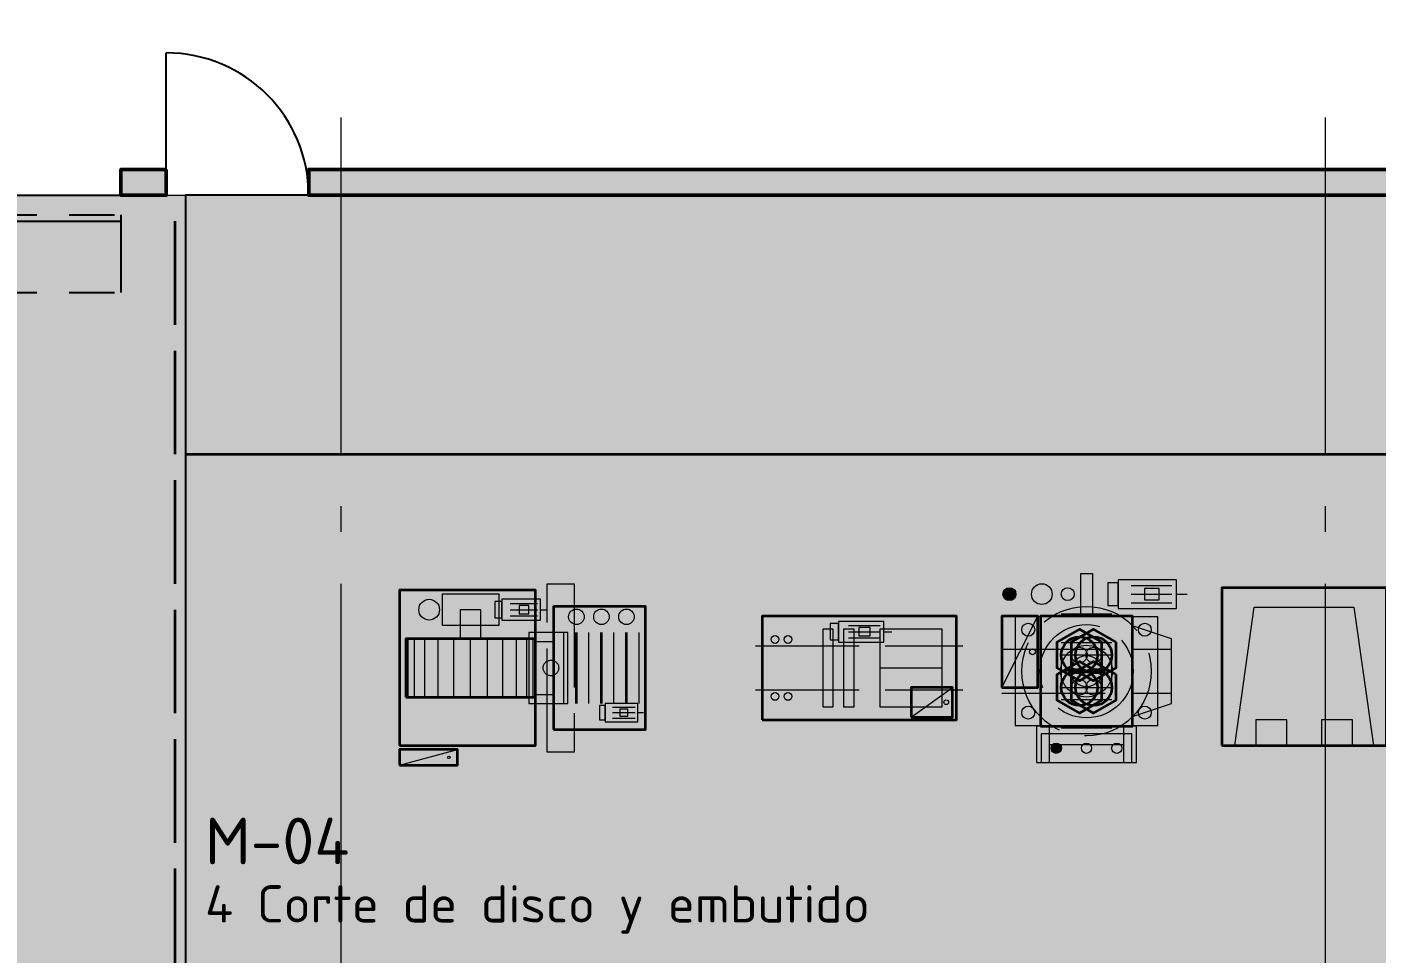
# Model space of a CAD drawing. Header units: millimetres. Extents: x 0 to 1189, y 0 to 841.
# Drawn here: x 235.9 to 287.9, y 590.2 to 626 of the extents above; entities that cross this region are included whole.
import ezdxf
from ezdxf.enums import TextEntityAlignment as Align

# ---------------------------------------------------------------- set-up
doc = ezdxf.new("R2010")
doc.units = ezdxf.units.MM
doc.linetypes.add('IRAM-E-TRAZOS', pattern=[5, 4, -1])
doc.linetypes.add('IRAM-F-TRAZO-PUNTO', pattern=[20, 15, -2, 1, -2])
for name, color, linetype, lineweight in [('A-ABERTURA', 7, 'CONTINUOUS', 25), ('A-COLUMNA', 7, 'CONTINUOUS', 50), ('A-EJE', 1, 'IRAM-F-TRAZO-PUNTO', 18), ('A-EQUIPO-FINO', 8, 'CONTINUOUS', 13), ('A-EQUIPO-OCULTO', 8, 'IRAM-E-TRAZOS', 13), ('A-EQUIPO-RELLENO', 9, 'CONTINUOUS', 13), ('A-MURO', 7, 'CONTINUOUS', 50), ('A-RELLENO', 9, 'CONTINUOUS', 13), ('A-SECTOR', 1, 'CONTINUOUS', 25), ('A-SECTOR-TXT', 1, 'CONTINUOUS', 25), ('A-SEGURIDAD', 1, 'IRAM-E-TRAZOS', 18)]:
    doc.layers.add(name, color=color, linetype=linetype, lineweight=lineweight)
for name, color, linetype, lineweight, true_color in [('A-DEFENSA', 2, 'CONTINUOUS', 35, 0xe6b400), ('A-EQUIPO', 30, 'CONTINUOUS', 35, 0xe67800), ('A-PASILLO', 2, 'IRAM-E-TRAZOS', 35, 0xd7a500), ('A-SENDA', 2, 'CONTINUOUS', 25, 0xd7a500)]:
    doc.layers.add(name, color=color, linetype=linetype, lineweight=lineweight, true_color=true_color)
doc.styles.add('ISO3098', font='isocpeur.ttf')

msp = doc.modelspace()

# ---------------------------------------------------------------- hatches: boundary and pattern name
at = {"layer": 'A-ABERTURA', "true_color": 0x3c3c3c}
h = msp.add_hatch(color=7, dxfattribs=at)
h.dxf.hatch_style = 1
h.paths.add_polyline_path([(239.5, 618.5), (240.75, 618.5), (240.75, 620.5), (239.5, 620.5)])
at = {"layer": 'A-COLUMNA', "true_color": 0x000000}
h = msp.add_hatch(color=7, dxfattribs=at)
h.dxf.hatch_style = 1
h.paths.add_polyline_path([(247, 618.5), (249, 618.5), (249, 620.5), (247, 620.5)])
h = msp.add_hatch(color=7, dxfattribs=at)
h.dxf.hatch_style = 1
h.paths.add_polyline_path([(285, 618.5), (287, 618.5), (287, 620.5), (285, 620.5)])
at = {"layer": 'A-EQUIPO-RELLENO', "true_color": 0xcdd0d4}
h = msp.add_hatch(color=7, dxfattribs=at)
h.dxf.hatch_style = 1
h.paths.add_polyline_path([(277, 603.25), (276.55, 603.25), (276.55, 604.9), (277, 604.9)])
h = msp.add_hatch(color=7, dxfattribs=at)
h.dxf.hatch_style = 1
h.paths.add_polyline_path([(278, 603.55), (280.25, 603.55), (280.25, 604.65), (278, 604.65)])
at = {"layer": 'A-EQUIPO-RELLENO', "true_color": 0xeeeeee}
h = msp.add_hatch(color=7, dxfattribs=at)
h.dxf.hatch_style = 1
h.paths.add_polyline_path([(250.25, 598.25), (255.5, 598.25), (255.5, 604.25), (250.25, 604.25)])
at = {"layer": 'A-EQUIPO-RELLENO', "true_color": 0xcdd0d4}
h = msp.add_hatch(color=7, dxfattribs=at)
h.dxf.hatch_style = 1
h.paths.add_polyline_path([(251.9, 602.9), (254.1, 602.9), (254.1, 604.1), (251.9, 604.1)])
at = {"layer": 'A-EQUIPO-RELLENO', "true_color": 0xffffff}
h = msp.add_hatch(color=7, dxfattribs=at)
h.dxf.hatch_style = 1
h.paths.add_polyline_path([(274.05, 604.1), (274.041, 604.165), (274.017, 604.225), (273.977, 604.277), (273.925, 604.317), (273.865, 604.341), (273.8, 604.35), (273.735, 604.341), (273.675, 604.317), (273.623, 604.277), (273.583, 604.225), (273.559, 604.165), (273.55, 604.1), (273.559, 604.035), (273.583, 603.975), (273.623, 603.923), (273.675, 603.883), (273.735, 603.859), (273.8, 603.85), (273.865, 603.859), (273.925, 603.883), (273.977, 603.923), (274.017, 603.975), (274.041, 604.035)])
at = {"layer": 'A-EQUIPO-RELLENO', "true_color": 0xe6e6e6}
h = msp.add_hatch(color=7, dxfattribs=at)
h.dxf.hatch_style = 1
h.paths.add_polyline_path([(282, 598.25), (288.35, 598.25), (288.35, 604.35), (282, 604.35)])
at = {"layer": 'A-EQUIPO-RELLENO', "true_color": 0xcdd0d4}
h = msp.add_hatch(color=7, dxfattribs=at)
h.dxf.hatch_style = 1
h.paths.add_polyline_path([(254.2, 603.1), (255.7, 603.1), (255.7, 603.9), (254.2, 603.9)])
at = {"layer": 'A-EQUIPO-RELLENO', "true_color": 0xe2e7ee}
h = msp.add_hatch(color=7, dxfattribs=at)
h.dxf.hatch_style = 1
h.paths.add_polyline_path([(256.2, 598.875), (259.75, 598.875), (259.75, 603.625), (256.2, 603.625)])
at = {"layer": 'A-EQUIPO-RELLENO', "true_color": 0xcdd0d4}
h = msp.add_hatch(color=7, dxfattribs=at)
h.dxf.hatch_style = 1
h.paths.add_polyline_path([(252.6, 602.375), (253.4, 602.375), (253.4, 603.5), (252.6, 603.5)])
at = {"layer": 'A-EQUIPO-RELLENO', "true_color": 0xe2e7ee}
h = msp.add_hatch(color=7, dxfattribs=at)
h.dxf.hatch_style = 1
h.paths.add_polyline_path([(264.25, 599.25), (271.75, 599.25), (271.75, 603.25), (264.25, 603.25)])
at = {"layer": 'A-EQUIPO-RELLENO', "true_color": 0xcdd0d4}
h = msp.add_hatch(color=7, dxfattribs=at)
h.dxf.hatch_style = 1
h.paths.add_polyline_path([(267.2, 602.25), (268.95, 602.25), (268.95, 603.05), (267.2, 603.05)])
h = msp.add_hatch(color=7, dxfattribs=at)
h.dxf.hatch_style = 1
h.paths.add_polyline_path([(273.5, 600.5), (274.9, 600.5), (274.9, 603.25), (273.5, 603.25)])
at = {"layer": 'A-EQUIPO-RELLENO', "true_color": 0xeeeeee}
h = msp.add_hatch(color=7, dxfattribs=at)
h.dxf.hatch_style = 1
h.paths.add_polyline_path([(274.025, 599.025), (279.525, 599.025), (279.525, 603.225), (274.025, 603.225)])
at = {"layer": 'A-EQUIPO-RELLENO', "true_color": 0xe2e7ee}
h = msp.add_hatch(color=7, dxfattribs=at)
h.dxf.hatch_style = 1
h.paths.add_polyline_path([(275, 599), (278.55, 599), (278.55, 603.25), (275, 603.25)])
at = {"layer": 'A-EQUIPO-RELLENO', "true_color": 0xcdd0d4}
h = msp.add_hatch(color=7, dxfattribs=at)
h.dxf.hatch_style = 1
h.paths.add_polyline_path([(266.6, 599.75), (267, 599.75), (267, 602.75), (266.6, 602.75)])
h = msp.add_hatch(color=7, dxfattribs=at)
h.dxf.hatch_style = 1
h.paths.add_polyline_path([(267.4, 599.75), (267.8, 599.75), (267.8, 602.75), (267.4, 602.75)])
h = msp.add_hatch(color=7, dxfattribs=at)
h.dxf.hatch_style = 1
h.paths.add_polyline_path([(277.366, 602.25), (276.5, 602.75), (275.634, 602.25), (275.634, 601.25), (276.5, 600.75), (277.366, 601.25)])
h = msp.add_hatch(color=7, dxfattribs=at)
h.dxf.hatch_style = 1
h.paths.add_polyline_path([(277.916, 602.25), (277.05, 602.75), (276.184, 602.25), (276.184, 601.25), (277.05, 600.75), (277.916, 601.25)])
at = {"layer": 'A-EQUIPO-RELLENO', "true_color": 0xe2e7ee}
h = msp.add_hatch(color=7, dxfattribs=at)
h.dxf.hatch_style = 1
h.paths.add_polyline_path([(250.5, 600.125), (255.5, 600.125), (255.5, 602.375), (250.5, 602.375)])
at = {"layer": 'A-EQUIPO-RELLENO', "true_color": 0xcdd0d4}
h = msp.add_hatch(color=7, dxfattribs=at)
h.dxf.hatch_style = 1
h.paths.add_polyline_path([(277.366, 601), (276.5, 601.5), (275.634, 601), (275.634, 600), (276.5, 599.5), (277.366, 600)])
h = msp.add_hatch(color=7, dxfattribs=at)
h.dxf.hatch_style = 1
h.paths.add_polyline_path([(277.916, 601), (277.05, 601.5), (276.184, 601), (276.184, 600), (277.05, 599.5), (277.916, 600)])
h = msp.add_hatch(color=7, dxfattribs=at)
h.dxf.hatch_style = 1
h.paths.add_polyline_path([(270, 599.35), (271.6, 599.35), (271.6, 600.5), (270, 600.5)])
h = msp.add_hatch(color=7, dxfattribs=at)
h.dxf.hatch_style = 1
h.paths.add_polyline_path([(258.2, 599.175), (259.45, 599.175), (259.45, 599.875), (258.2, 599.875)])
at = {"layer": 'A-EQUIPO-RELLENO', "true_color": 0xf0c83c}
h = msp.add_hatch(color=7, dxfattribs=at)
h.dxf.hatch_style = 1
h.paths.add_polyline_path([(274.85, 597.6), (275.35, 597.6), (275.35, 599), (274.85, 599)])
h = msp.add_hatch(color=7, dxfattribs=at)
h.dxf.hatch_style = 1
h.paths.add_polyline_path([(278.2, 597.6), (278.7, 597.6), (278.7, 599), (278.2, 599)])
at = {"layer": 'A-EQUIPO-RELLENO', "true_color": 0xcdd0d4}
h = msp.add_hatch(color=7, dxfattribs=at)
h.dxf.hatch_style = 1
h.paths.add_polyline_path([(275.025, 597.6), (278.525, 597.6), (278.525, 598.7), (275.025, 598.7)])
at = {"layer": 'A-EQUIPO-RELLENO', "true_color": 0xdc2828}
h = msp.add_hatch(color=7, dxfattribs=at)
h.dxf.hatch_style = 1
h.paths.add_polyline_path([(275.806, 598.15), (275.8, 598.201), (275.78, 598.249), (275.748, 598.29), (275.707, 598.321), (275.66, 598.341), (275.608, 598.348), (275.557, 598.341), (275.509, 598.321), (275.468, 598.29), (275.437, 598.249), (275.417, 598.201), (275.41, 598.15), (275.417, 598.099), (275.437, 598.051), (275.468, 598.01), (275.509, 597.979), (275.557, 597.959), (275.608, 597.952), (275.66, 597.959), (275.707, 597.979), (275.748, 598.01), (275.78, 598.051), (275.8, 598.099)])
at = {"layer": 'A-EQUIPO-RELLENO', "true_color": 0xcdd0d4}
h = msp.add_hatch(color=7, dxfattribs=at)
h.dxf.hatch_style = 1
h.paths.add_polyline_path([(250.25, 597.5), (252.5, 597.5), (252.5, 598.1), (250.25, 598.1)])
at = {"layer": 'A-MURO', "true_color": 0x464646}
h = msp.add_hatch(color=7, dxfattribs=at)
h.dxf.hatch_style = 1
h.paths.add_polyline_path([(348.5, 620.5), (348.5, 662.15), (349.5, 662.15), (349.5, 620.5), (349.75, 620.5), (349.75, 619.5), (246.75, 619.5), (246.75, 620.5)])
h = msp.add_hatch(color=7, dxfattribs=at)
h.dxf.hatch_style = 1
h.paths.add_polyline_path([(241.25, 620.5), (241.25, 619.5), (239.5, 619.5), (239.5, 620.5)])
at = {"layer": 'A-RELLENO', "true_color": 0xe2e2e2}
h = msp.add_hatch(color=7, dxfattribs=at)
h.dxf.hatch_style = 1
h.paths.add_polyline_path([(217, 484.5), (242, 484.5), (242, 619.5), (217, 619.5)])
at = {"layer": 'A-RELLENO', "true_color": 0xfff4b4}
h = msp.add_hatch(color=7, dxfattribs=at)
h.dxf.hatch_style = 1
h.paths.add_polyline_path([(242, 609.5), (502, 609.5), (502, 619.5), (242, 619.5)])
at = {"layer": 'A-RELLENO', "true_color": 0xfde4c8}
h = msp.add_hatch(color=7, dxfattribs=at)
h.dxf.hatch_style = 1
h.paths.add_polyline_path([(242, 589.5), (299, 589.5), (299, 609.5), (242, 609.5)])

# ---------------------------------------------------------------- linework, layer by layer
at = {"layer": 'A-ABERTURA'}
for p, q in [((241.25, 619.5), (241.25, 625)), ((219.5, 619.5), (239.5, 619.5)), ((234.5, 618.75), (236.25, 618.75)), ((237.5, 618.75), (239.25, 618.75)), ((239.5, 618.75), (239.5, 615.75)), ((219.5, 618.5), (239.5, 618.5)), ((234.5, 615.75), (236.25, 615.75)), ((237.5, 615.75), (239.25, 615.75))]:
    msp.add_line(p, q, dxfattribs=at)
msp.add_arc((241.25, 619.5), 5.5, 0, 90, dxfattribs=at)
at = {"layer": 'A-DEFENSA'}
msp.add_line((242, 609.5), (349, 609.5), dxfattribs=at)
at = {"layer": 'A-EJE'}
for p, q in [((248, 369.5), (248, 622.5)), ((286, 369.5), (286, 622.5)), ((157, 619.5), (567, 619.5))]:
    msp.add_line(p, q, dxfattribs=at)
at = {"layer": 'A-EQUIPO'}
for p, q in [((257.083, 599.875), (257.083, 602.625)), ((258.05, 599.875), (258.05, 602.625)), ((259.017, 599.875), (259.017, 602.625))]:
    msp.add_line(p, q, dxfattribs=at)
for points in [[(250.25, 598.25), (255.5, 598.25), (255.5, 604.25), (250.25, 604.25)], [(282, 598.25), (288.35, 598.25), (288.35, 604.35), (282, 604.35)], [(256.2, 598.875), (259.75, 598.875), (259.75, 603.625), (256.2, 603.625)], [(264.25, 599.25), (271.75, 599.25), (271.75, 603.25), (264.25, 603.25)], [(273.5, 600.5), (274.9, 600.5), (274.9, 603.25), (273.5, 603.25)], [(275, 599), (278.55, 599), (278.55, 603.25), (275, 603.25)], [(277.366, 602.25), (276.5, 602.75), (275.634, 602.25), (275.634, 601.25), (276.5, 600.75), (277.366, 601.25)], [(277.916, 602.25), (277.05, 602.75), (276.184, 602.25), (276.184, 601.25), (277.05, 600.75), (277.916, 601.25)], [(250.5, 600.125), (255.5, 600.125), (255.5, 602.375), (250.5, 602.375)], [(277.366, 601), (276.5, 601.5), (275.634, 601), (275.634, 600), (276.5, 599.5), (277.366, 600)], [(277.916, 601), (277.05, 601.5), (276.184, 601), (276.184, 600), (277.05, 599.5), (277.916, 600)], [(270, 599.35), (271.6, 599.35), (271.6, 600.5), (270, 600.5)], [(250.25, 597.5), (252.5, 597.5), (252.5, 598.1), (250.25, 598.1)]]:
    msp.add_lwpolyline(points, close=True, dxfattribs=at)
for centre in [(276.5, 601.75), (277.05, 601.75), (276.5, 600.5), (277.05, 600.5)]:
    msp.add_circle(centre, 0.7, dxfattribs=at)
at = {"layer": 'A-EQUIPO-FINO'}
for p, q in [((273.605, 604.1), (273.55, 604.1)), ((273.662, 604.238), (273.623, 604.277)), ((273.8, 604.295), (273.8, 604.35)), ((273.8, 604.1), (273.975, 604.225)), ((273.938, 604.238), (273.977, 604.277)), ((273.995, 604.1), (274.05, 604.1)), ((278.495, 604.43), (280.07, 604.43)), ((278.495, 604.1), (280.07, 604.1)), ((280.25, 604.1), (280.655, 604.1)), ((254.53, 603.74), (255.58, 603.74)), ((273.662, 603.962), (273.623, 603.923)), ((273.938, 603.962), (273.977, 603.923)), ((278.495, 603.77), (280.07, 603.77)), ((254.53, 603.5), (255.58, 603.5)), ((254.53, 603.26), (255.58, 603.26)), ((255.7, 603.5), (255.97, 603.5)), ((273.5, 600.5), (274.9, 603.25)), ((277.75, 603.325), (275.8, 603.325)), ((256.6, 599.875), (256.6, 602.625)), ((257.567, 599.875), (257.567, 602.625)), ((258.533, 599.875), (258.533, 602.625)), ((259.5, 599.875), (259.5, 602.625)), ((267.585, 602.89), (268.81, 602.89)), ((267.585, 602.65), (268.81, 602.65)), ((268.95, 602.65), (269.265, 602.65)), ((250.585, 600.125), (250.585, 602.375)), ((250.835, 600.125), (250.835, 602.375)), ((251.232, 600.125), (251.232, 602.375)), ((251.75, 600.125), (251.75, 602.375)), ((252.353, 600.125), (252.353, 602.375)), ((253, 600.125), (253, 602.375)), ((253.647, 600.125), (253.647, 602.375)), ((254.25, 600.125), (254.25, 602.375)), ((254.768, 600.125), (254.768, 602.375)), ((255.165, 600.125), (255.165, 602.375)), ((255.415, 600.125), (255.415, 602.375)), ((255.5, 602.275), (256.2, 602.275)), ((267.585, 602.41), (268.81, 602.41)), ((277.75, 602.225), (275.8, 602.225)), ((268.8, 601.25), (271.2, 601.25)), ((277.75, 601.125), (275.8, 601.125)), ((270, 599.35), (271.6, 600.5)), ((255.5, 600.225), (256.2, 600.225)), ((277.75, 600.025), (275.8, 600.025)), ((258.475, 599.735), (259.35, 599.735)), ((258.475, 599.525), (259.35, 599.525)), ((259.45, 599.525), (259.675, 599.525)), ((258.475, 599.315), (259.35, 599.315)), ((277.75, 598.925), (275.8, 598.925)), ((250.25, 597.5), (252.5, 598.1))]:
    msp.add_line(p, q, dxfattribs=at)
for points in [[(277, 603.25), (276.55, 603.25), (276.55, 604.9), (277, 604.9)], [(278, 603.55), (280.25, 603.55), (280.25, 604.65), (278, 604.65)], [(251.9, 602.9), (254.1, 602.9), (254.1, 604.1), (251.9, 604.1)], [(277.595, 603.66), (278, 603.66), (278, 604.54), (277.595, 604.54)], [(279.013, 603.88), (279.575, 603.88), (279.575, 604.32), (279.013, 604.32)], [(253.93, 603.18), (254.2, 603.18), (254.2, 603.82), (253.93, 603.82)], [(254.2, 603.1), (255.7, 603.1), (255.7, 603.9), (254.2, 603.9)], [(254.875, 603.34), (255.25, 603.34), (255.25, 603.66), (254.875, 603.66)], [(252.6, 602.375), (253.4, 602.375), (253.4, 603.5), (252.6, 603.5)], [(267.2, 602.25), (268.95, 602.25), (268.95, 603.05), (267.2, 603.05)], [(274.025, 599.025), (279.525, 599.025), (279.525, 603.225), (274.025, 603.225)], [(266.6, 599.75), (267, 599.75), (267, 602.75), (266.6, 602.75)], [(266.885, 602.33), (267.2, 602.33), (267.2, 602.97), (266.885, 602.97)], [(267.4, 599.75), (267.8, 599.75), (267.8, 602.75), (267.4, 602.75)], [(267.987, 602.49), (268.425, 602.49), (268.425, 602.81), (267.987, 602.81)], [(268.8, 599.75), (271.2, 599.75), (271.2, 602.75), (268.8, 602.75)], [(257.975, 599.245), (258.2, 599.245), (258.2, 599.805), (257.975, 599.805)], [(258.2, 599.175), (259.45, 599.175), (259.45, 599.875), (258.2, 599.875)], [(258.763, 599.385), (259.075, 599.385), (259.075, 599.665), (258.763, 599.665)], [(274.85, 597.6), (275.35, 597.6), (275.35, 599), (274.85, 599)], [(278.2, 597.6), (278.7, 597.6), (278.7, 599), (278.2, 599)], [(275.025, 597.6), (278.525, 597.6), (278.525, 598.7), (275.025, 598.7)]]:
    msp.add_lwpolyline(points, close=True, dxfattribs=at)
for points in [[(282.5, 598.25), (283.25, 603.6), (287.1, 603.6), (287.85, 598.25)], [(278.55, 599.375), (280.05, 599.875), (280.05, 602.375), (278.55, 602.875)]]:
    msp.add_lwpolyline(points, dxfattribs=at)
for centre, radius in [((273.8, 604.1), 0.25), ((275.05, 604.1), 0.4), ((276.05, 604.1), 0.25), ((251.4, 603.5), 0.4), ((257.083, 603.225), 0.3), ((258.05, 603.225), 0.3), ((259.017, 603.225), 0.3), ((274.525, 602.725), 0.25), ((279.025, 602.725), 0.25), ((264.75, 602.35), 0.15), ((265.25, 602.35), 0.15), ((274.69, 601.875), 0.112), ((276.775, 601.125), 1), ((276.5, 601.75), 0.3), ((277.05, 601.75), 0.3), ((276.775, 601.125), 0.6), ((276.5, 600.5), 0.3), ((277.05, 600.5), 0.3), ((264.75, 600.15), 0.15), ((265.25, 600.15), 0.15), ((271.36, 599.925), 0.092), ((274.525, 599.525), 0.25), ((279.025, 599.525), 0.25), ((275.608, 598.15), 0.198), ((276.775, 598.15), 0.198), ((277.942, 598.15), 0.198), ((252.162, 597.8), 0.048)]:
    msp.add_circle(centre, radius, dxfattribs=at)
at = {"layer": 'A-EQUIPO-OCULTO'}
for p, q in [((264, 602.1), (272, 602.1)), ((273.5, 601.975), (280.05, 601.975)), ((264, 600.4), (272, 600.4)), ((273.5, 600.275), (280.05, 600.275))]:
    msp.add_line(p, q, dxfattribs=at)
for points in [[(255.25, 599.875), (256.75, 599.875), (256.75, 602.625), (255.25, 602.625)], [(277.75, 601.75), (275.8, 601.75), (275.8, 600.5), (277.75, 600.5)], [(283.305, 598.25), (284.505, 598.25), (284.505, 599.25), (283.305, 599.25)], [(285.845, 598.25), (287.045, 598.25), (287.045, 599.25), (285.845, 599.25)]]:
    msp.add_lwpolyline(points, close=True, dxfattribs=at)
for centre, radius in [((276.775, 601.125), 2.5), ((276.775, 601.125), 1.8), ((256.1, 601.25), 0.3)]:
    msp.add_circle(centre, radius, dxfattribs=at)
at = {"layer": 'A-MURO'}
for points in [[(348.5, 620.5), (348.5, 662.15), (349.5, 662.15), (349.5, 620.5), (349.75, 620.5), (349.75, 619.5), (246.75, 619.5), (246.75, 620.5)], [(241.25, 620.5), (241.25, 619.5), (239.5, 619.5), (239.5, 620.5)]]:
    msp.add_lwpolyline(points, close=True, dxfattribs=at)
at = {"layer": 'A-PASILLO'}
msp.add_line((241.6, 484.5), (241.6, 619.5), dxfattribs=at)
at = {"layer": 'A-SECTOR'}
msp.add_lwpolyline([(242, 589.5), (299, 589.5), (299, 609.5), (242, 609.5)], close=True, dxfattribs=at)
at = {"layer": 'A-SEGURIDAD'}
msp.add_line((275.35, 598.3), (278.2, 598.3), dxfattribs=at)
msp.add_lwpolyline([(257, 598), (255.95, 598), (255.95, 604.5), (257, 604.5)], close=True, dxfattribs=at)
at = {"layer": 'A-SENDA'}
msp.add_lwpolyline([(242, 609.5), (502, 609.5), (502, 619.5), (242, 619.5)], close=True, dxfattribs=at)

# ---------------------------------------------------------------- texts
at = {"layer": 'A-SECTOR-TXT', "style": 'ISO3098'}
for s, height, p in [('M-04', 1.8, (242.75, 595.47)), ('4 Corte de disco y embutido', 1.44, (242.75, 592.86))]:
    msp.add_text(s, height=height, dxfattribs=at).set_placement(p, align=Align.TOP_LEFT)

doc.saveas('drawing.dxf')
